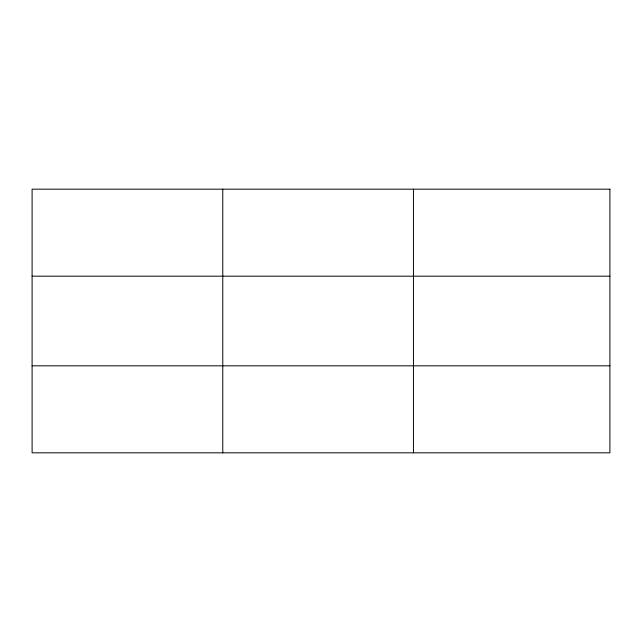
<?xml version="1.0" encoding="UTF-8"?>
<svg xmlns="http://www.w3.org/2000/svg" width="642" height="642" viewBox="0 0 642 642"><rect width="100%" height="100%" fill="white"/><g stroke="black" fill="none" stroke-linecap="round" stroke-linejoin="round"><path stroke-width="0.96" d="M222.774 189.173L222.774 452.827M413.448 189.173L413.448 452.827M32.1 276.18L609.9 276.18M32.1 365.82L609.9 365.82M609.9 189.173L609.9 452.827L32.1 452.827L32.1 189.173L609.9 189.173"/></g></svg>
